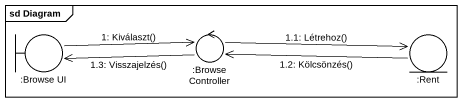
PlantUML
@startuml
mainframe sd Diagram
boundary ":Browse UI" as Browse_UI
control ":Browse Controller" as Browse_Controller
entity ":Rent" as Rent
Browse_UI -right-> Browse_Controller : 1: Kiválaszt()
Browse_Controller -right-> Rent : 1.1: Létrehoz()
Rent -left-> Browse_Controller : 1.2: Kölcsönzés()
Browse_Controller -left-> Browse_UI : 1.3: Visszajelzés()
@enduml
